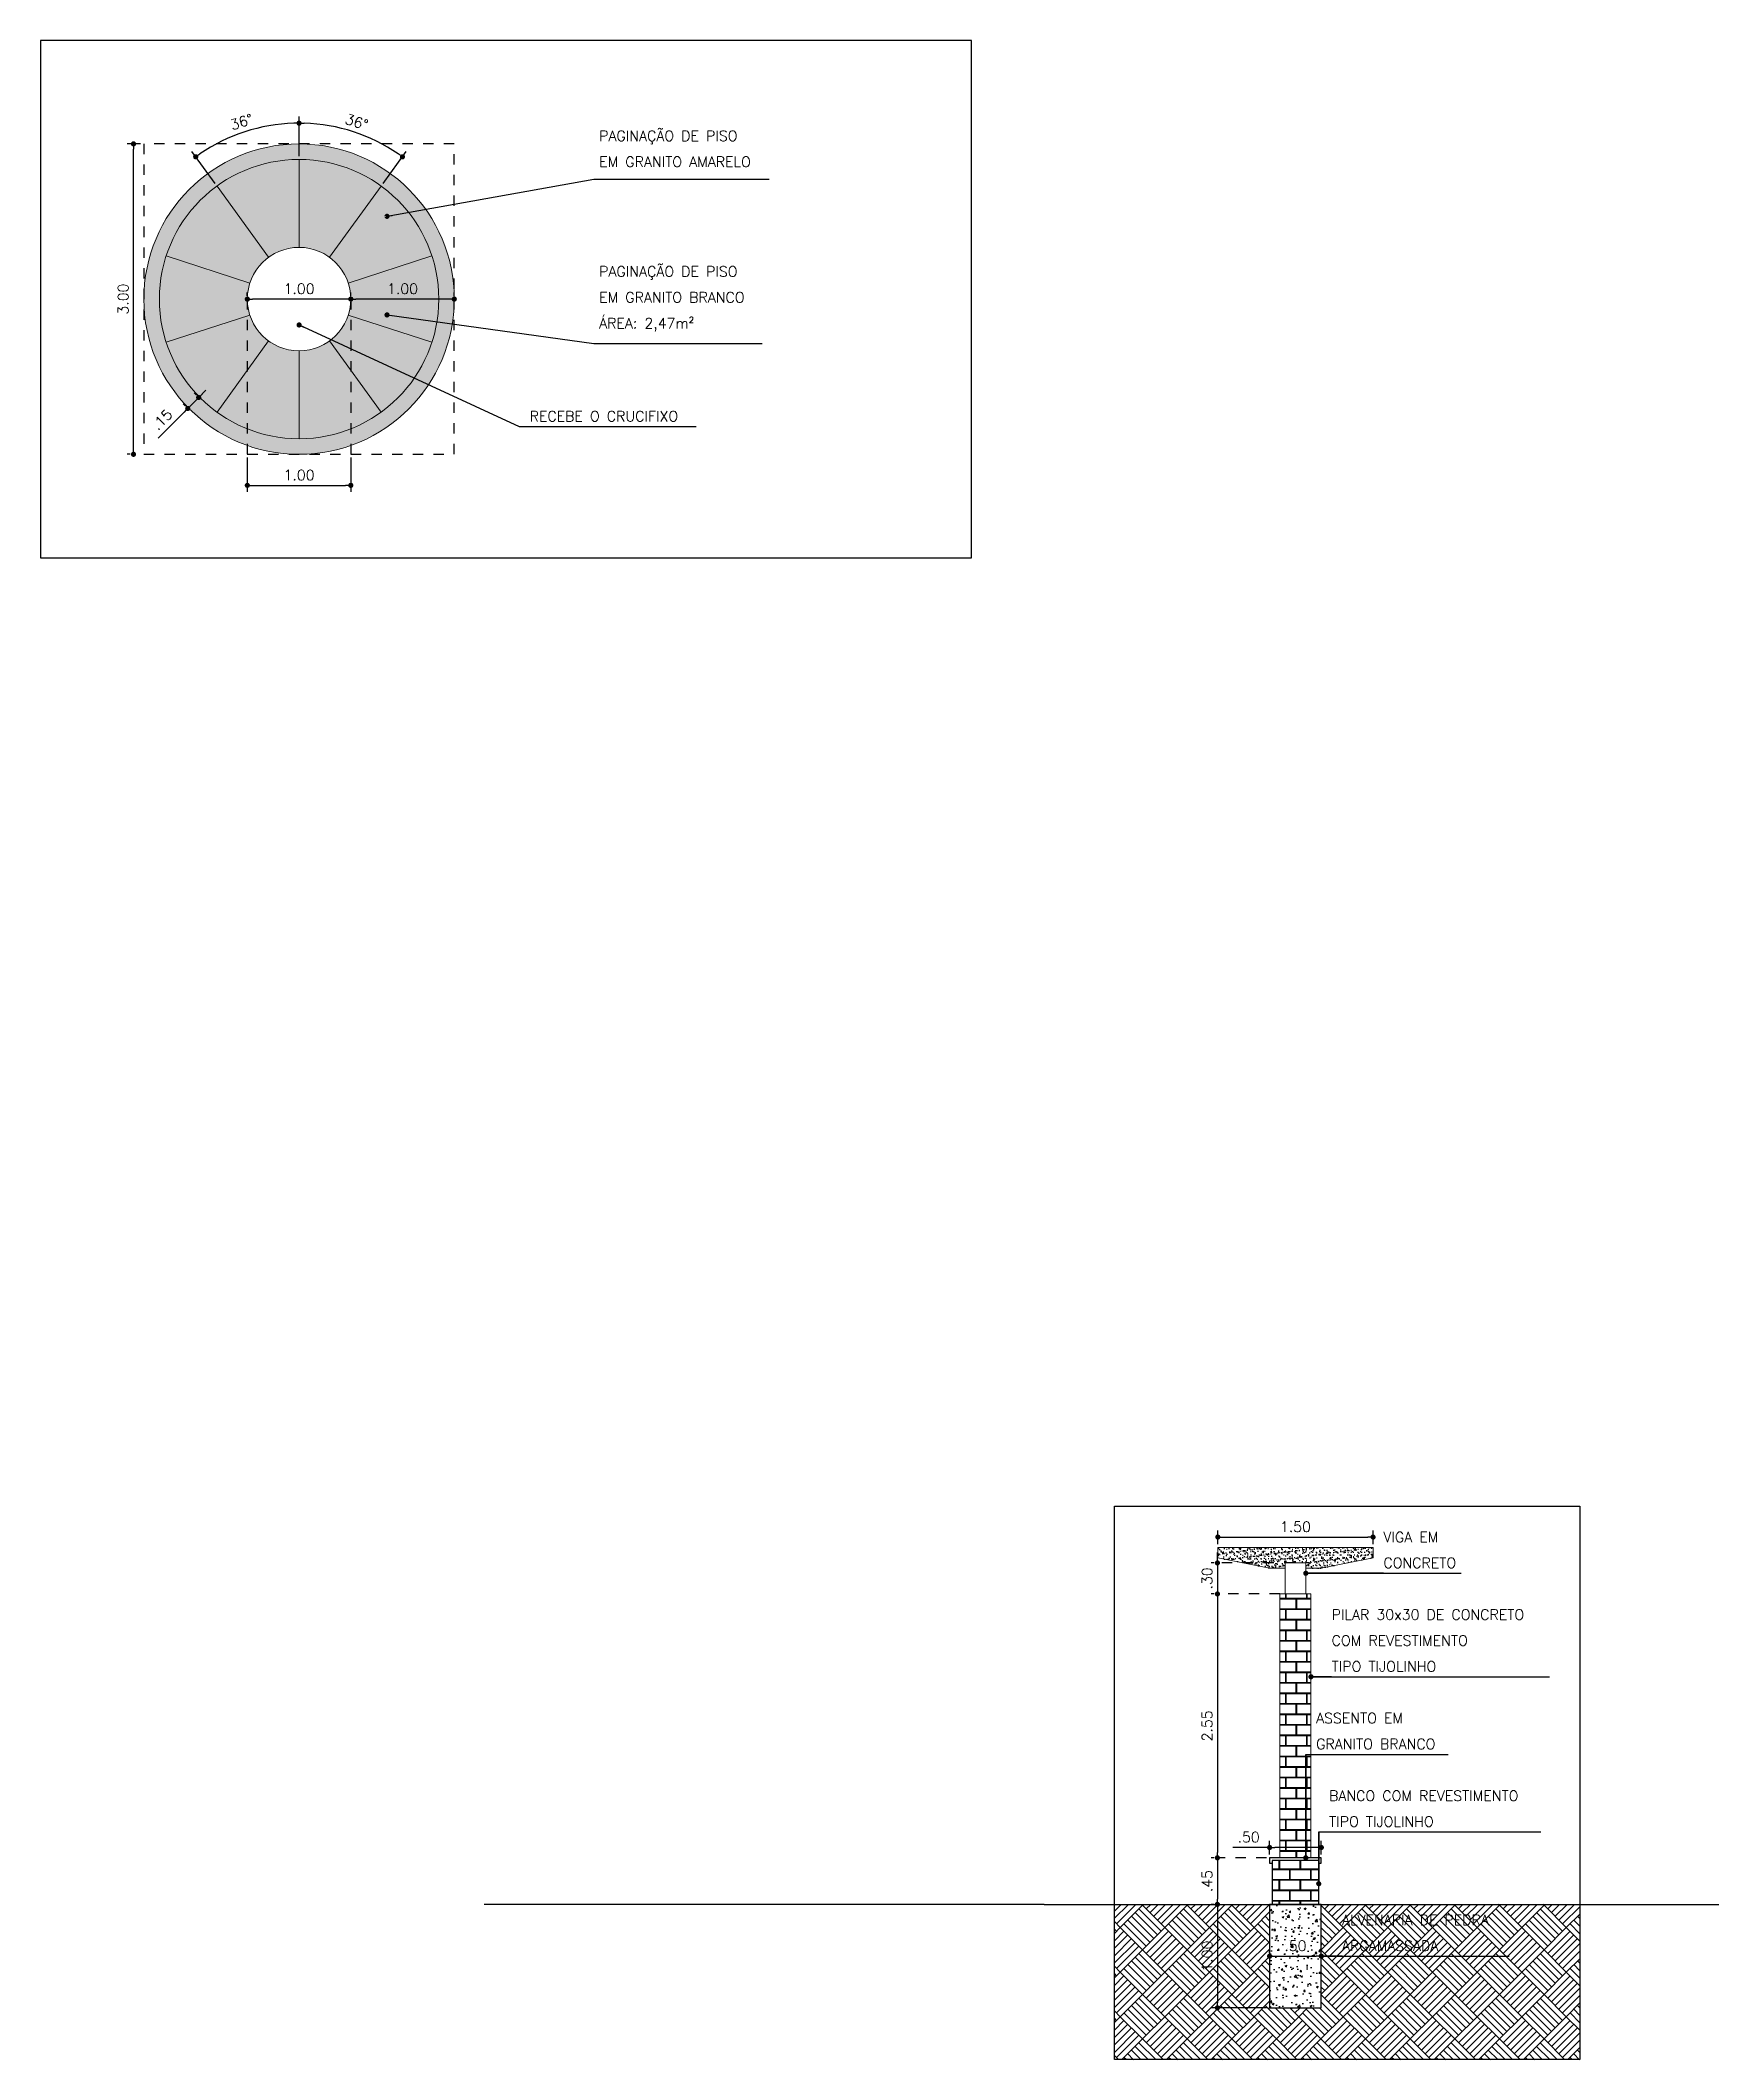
# Model space of a CAD drawing. Extents: x 387222 to 388513, y 9633222 to 9634061.
# Drawn here: x 387627.52 to 387643.68, y 9633446.13 to 9633465.64 of the extents above; entities that cross this region are included whole.
import ezdxf

# ---------------------------------------------------------------- set-up
doc = ezdxf.new("R2010")
doc.units = 0
doc.header["$LTSCALE"] = 0.049213
doc.header["$PDSIZE"] = -2.5
doc.linetypes.add('ACAD_PROJEÇÃO', pattern=[0.2, 0.1, -0.1])
doc.layers.get('Defpoints').update_dxf_attribs({"color": 8})
for name, color, linetype in [('AI-Cotas', 12, 'Continuous'), ('ARQ_VISTA01', 7, 'Continuous'), ('BANCO', 2, 'Continuous'), ('HACH', 8, 'Continuous'), ('HATCH CINZA SÓLIDO', 9, 'Continuous'), ('LIMESTONE', 8, 'Continuous'), ('P02', 31, 'Continuous'), ('P6', 4, 'Continuous'), ('PROJEÇÃO', 8, 'ACAD_PROJEÇÃO')]:
    doc.layers.add(name, color=color, linetype=linetype)
for name, color, linetype, lineweight in [('ARQ_PISO', 7, 'Continuous', 13), ('PERGOLA', 2, 'Continuous', 13), ('PILAR', 4, 'Continuous', 13), ('VIGA', 6, 'Continuous', 13)]:
    doc.layers.add(name, color=color, linetype=linetype, lineweight=lineweight)
doc.styles.add('RS50', font='romans.shx', dxfattribs={"height": 0.1})
doc.dimstyles.new('Cota 50', dxfattribs={"dimscale": 0.05, "dimtxt": 0.1, "dimasz": 1, "dimexe": 1.25, "dimexo": 0.625, "dimgap": 1, "dimtad": 1, "dimzin": 4, "dimdsep": 46, "dimtxsty": 'RS50', "dimblk": 'DOT', "dimcen": 0.1, "dimclrd": 12, "dimclre": 12, "dimclrt": 2, "dimadec": 0, "dimazin": 0, "dimtfac": 1, "dimtix": 1, "dimtmove": 0, "dimatfit": 3, "dimldrblk": 'DOT', "dimfxl": 1.25, "dimarcsym": 0})

# ---------------------------------------------------------------- blocks, each defined once
blk = doc.blocks.new('_Dot')
at = {"color": 0, "linetype": 'ByBlock', "lineweight": -2}
blk.add_line((-0.5, 0), (-1, 0), dxfattribs=at)
at = {"color": 0, "linetype": 'ByBlock', "const_width": 0.5}
blk.add_lwpolyline([(-0.25, 0, 1), (0.25, 0, 1)], format="xyb", close=True, dxfattribs=at)
blk = doc.blocks.new('*D261')
at = {"layer": 'AI-Cotas', "color": 12, "lineweight": -2, "transparency": 16777216}
for p, q in [((387638.895, 9633450.98), (387638.895, 9633451.03)), ((387638.864, 9633450.93), (387638.833, 9633450.93)), ((387638.895, 9633450.93), (387638.895, 9633450.63)), ((387638.864, 9633450.63), (387638.833, 9633450.63)), ((387638.895, 9633450.58), (387638.895, 9633450.53))]:
    blk.add_line(p, q, dxfattribs=at)
at = {"layer": 'Defpoints', "color": 0, "transparency": 16777216}
for p in [(387638.895, 9633450.93), (387638.895, 9633450.63), (387638.895, 9633450.63)]:
    blk.add_point(p, dxfattribs=at)
at = {"layer": 'AI-Cotas', "color": 12, "lineweight": -2, "transparency": 16777216, "xscale": 0.05, "yscale": 0.05, "zscale": 0.05}
for p, rotation in [((387638.895, 9633450.93), 270), ((387638.895, 9633450.63), 90)]:
    blk.add_blockref('_Dot', p, dxfattribs=dict(at, rotation=rotation))
at = {"layer": 'AI-Cotas', "color": 2, "transparency": 16777216, "insert": (387638.795, 9633450.78), "char_height": 0.1, "attachment_point": 5, "rotation": 90, "style": 'RS50'}
blk.add_mtext('.30', dxfattribs=at)
blk = doc.blocks.new('*D262')
at = {"layer": 'AI-Cotas', "color": 12, "lineweight": -2, "transparency": 16777216}
for p, q in [((387638.864, 9633450.63), (387638.833, 9633450.63)), ((387638.895, 9633450.58), (387638.895, 9633448.13)), ((387638.864, 9633448.08), (387638.833, 9633448.08))]:
    blk.add_line(p, q, dxfattribs=at)
at = {"layer": 'Defpoints', "color": 0, "transparency": 16777216}
for p in [(387638.895, 9633450.63), (387638.895, 9633448.08), (387638.895, 9633448.08)]:
    blk.add_point(p, dxfattribs=at)
at = {"layer": 'AI-Cotas', "color": 12, "lineweight": -2, "transparency": 16777216, "xscale": 0.05, "yscale": 0.05, "zscale": 0.05}
for p, rotation in [((387638.895, 9633450.63), 90), ((387638.895, 9633448.08), 270)]:
    blk.add_blockref('_Dot', p, dxfattribs=dict(at, rotation=rotation))
at = {"layer": 'AI-Cotas', "color": 2, "transparency": 16777216, "insert": (387638.795, 9633449.355), "char_height": 0.1, "attachment_point": 5, "rotation": 90, "style": 'RS50'}
blk.add_mtext('2.55', dxfattribs=at)
blk = doc.blocks.new('*D263')
at = {"layer": 'AI-Cotas', "color": 12, "lineweight": -2, "transparency": 16777216}
for p, q in [((387638.864, 9633448.08), (387638.833, 9633448.08)), ((387638.895, 9633448.03), (387638.895, 9633447.68)), ((387638.864, 9633447.63), (387638.833, 9633447.63))]:
    blk.add_line(p, q, dxfattribs=at)
at = {"layer": 'Defpoints', "color": 0, "transparency": 16777216}
for p in [(387638.895, 9633448.08), (387638.895, 9633447.63), (387638.895, 9633447.63)]:
    blk.add_point(p, dxfattribs=at)
at = {"layer": 'AI-Cotas', "color": 12, "lineweight": -2, "transparency": 16777216, "xscale": 0.05, "yscale": 0.05, "zscale": 0.05}
for p, rotation in [((387638.895, 9633448.08), 90), ((387638.895, 9633447.63), 270)]:
    blk.add_blockref('_Dot', p, dxfattribs=dict(at, rotation=rotation))
at = {"layer": 'AI-Cotas', "color": 2, "transparency": 16777216, "insert": (387638.795, 9633447.855), "char_height": 0.1, "attachment_point": 5, "rotation": 90, "style": 'RS50'}
blk.add_mtext('.45', dxfattribs=at)
blk = doc.blocks.new('*D269')
at = {"layer": 'AI-Cotas', "color": 12, "lineweight": -2, "transparency": 16777216}
for p, q in [((387639.399, 9633448.18), (387639.045, 9633448.18)), ((387639.399, 9633448.111), (387639.399, 9633448.243)), ((387639.849, 9633448.18), (387639.449, 9633448.18)), ((387639.899, 9633448.111), (387639.899, 9633448.243))]:
    blk.add_line(p, q, dxfattribs=at)
at = {"layer": 'Defpoints', "color": 0, "transparency": 16777216}
for p in [(387639.399, 9633448.08), (387639.899, 9633448.18), (387639.899, 9633448.08)]:
    blk.add_point(p, dxfattribs=at)
at = {"layer": 'AI-Cotas', "color": 12, "lineweight": -2, "transparency": 16777216, "xscale": 0.05, "yscale": 0.05, "zscale": 0.05, "rotation": 180}
blk.add_blockref('_Dot', (387639.399, 9633448.18), dxfattribs=at)
at = {"layer": 'AI-Cotas', "color": 12, "lineweight": -2, "transparency": 16777216, "xscale": 0.05, "yscale": 0.05, "zscale": 0.05}
blk.add_blockref('_Dot', (387639.899, 9633448.18), dxfattribs=at)
at = {"layer": 'AI-Cotas', "color": 2, "transparency": 16777216, "insert": (387639.197, 9633448.28), "char_height": 0.1, "attachment_point": 5, "style": 'RS50'}
blk.add_mtext('.50', dxfattribs=at)
blk = doc.blocks.new('*D480')
at = {"layer": 'AI-Cotas', "color": 12, "lineweight": -2, "transparency": 16777216}
for p, q in [((387628.489, 9633464.643), (387628.358, 9633464.643)), ((387628.42, 9633461.693), (387628.42, 9633464.593)), ((387628.389, 9633461.643), (387628.358, 9633461.643))]:
    blk.add_line(p, q, dxfattribs=at)
at = {"layer": 'Defpoints', "color": 0, "transparency": 16777216}
for p in [(387628.42, 9633464.643), (387628.52, 9633464.643), (387628.42, 9633461.643)]:
    blk.add_point(p, dxfattribs=at)
at = {"layer": 'AI-Cotas', "color": 12, "lineweight": -2, "transparency": 16777216, "xscale": 0.05, "yscale": 0.05, "zscale": 0.05}
for p, rotation in [((387628.42, 9633464.643), 90), ((387628.42, 9633461.643), 270)]:
    blk.add_blockref('_Dot', p, dxfattribs=dict(at, rotation=rotation))
at = {"layer": 'AI-Cotas', "color": 2, "transparency": 16777216, "insert": (387628.32, 9633463.143), "char_height": 0.1, "attachment_point": 5, "rotation": 90, "style": 'RS50'}
blk.add_mtext('3.00', dxfattribs=at)
blk = doc.blocks.new('*D484')
at = {"layer": 'AI-Cotas', "color": 12, "lineweight": -2, "transparency": 16777216}
for p, q in [((387630.02, 9633464.524), (387630.02, 9633464.906)), ((387629.208, 9633464.261), (387628.984, 9633464.569))]:
    blk.add_line(p, q, dxfattribs=at)
blk.add_arc((387630.02, 9633463.143), 1.7, 91.6852, 124.3148, dxfattribs=at)
at = {"layer": 'Defpoints', "color": 0, "transparency": 16777216}
for p in [(387629.667, 9633464.806), (387630.02, 9633464.493), (387629.227, 9633464.235), (387630.814, 9633462.051), (387630.02, 9633461.793)]:
    blk.add_point(p, dxfattribs=at)
at = {"layer": 'AI-Cotas', "color": 12, "lineweight": -2, "transparency": 16777216, "xscale": 0.05, "yscale": 0.05, "zscale": 0.05}
for p, rotation in [((387630.02, 9633464.843), 0.8426153606198089), ((387629.021, 9633464.518), 215.1573846427674)]:
    blk.add_blockref('_Dot', p, dxfattribs=dict(at, rotation=rotation))
at = {"layer": 'AI-Cotas', "color": 2, "transparency": 16777216, "insert": (387629.464, 9633464.855), "char_height": 0.1, "attachment_point": 5, "rotation": 18, "style": 'RS50'}
blk.add_mtext('36°', dxfattribs=at)
blk = doc.blocks.new('*D483')
at = {"layer": 'AI-Cotas', "color": 12, "lineweight": -2, "transparency": 16777216}
for p, q in [((387630.02, 9633464.524), (387630.02, 9633464.906)), ((387630.832, 9633464.261), (387631.056, 9633464.569))]:
    blk.add_line(p, q, dxfattribs=at)
blk.add_arc((387630.02, 9633463.143), 1.7, 55.6852, 88.3148, dxfattribs=at)
at = {"layer": 'Defpoints', "color": 0, "transparency": 16777216}
for p in [(387630.711, 9633464.696), (387630.02, 9633464.493), (387630.814, 9633464.235), (387629.227, 9633462.051), (387630.02, 9633461.793)]:
    blk.add_point(p, dxfattribs=at)
at = {"layer": 'AI-Cotas', "color": 12, "lineweight": -2, "transparency": 16777216, "xscale": 0.05, "yscale": 0.05, "zscale": 0.05}
for p, rotation in [((387630.02, 9633464.843), 179.1573846380892), ((387631.019, 9633464.518), 324.8426153803704)]:
    blk.add_blockref('_Dot', p, dxfattribs=dict(at, rotation=rotation))
at = {"layer": 'AI-Cotas', "color": 2, "transparency": 16777216, "insert": (387630.576, 9633464.855), "char_height": 0.1, "attachment_point": 5, "rotation": 342, "style": 'RS50'}
blk.add_mtext('36°', dxfattribs=at)
blk = doc.blocks.new('*D485')
at = {"layer": 'AI-Cotas', "color": 12, "lineweight": -2, "transparency": 16777216}
for p, q in [((387629.52, 9633461.612), (387629.52, 9633461.281)), ((387630.52, 9633461.612), (387630.52, 9633461.281)), ((387629.57, 9633461.343), (387630.47, 9633461.343))]:
    blk.add_line(p, q, dxfattribs=at)
at = {"layer": 'Defpoints', "color": 0, "transparency": 16777216}
for p in [(387629.52, 9633461.643), (387630.52, 9633461.643), (387630.52, 9633461.343)]:
    blk.add_point(p, dxfattribs=at)
at = {"layer": 'AI-Cotas', "color": 12, "lineweight": -2, "transparency": 16777216, "xscale": 0.05, "yscale": 0.05, "zscale": 0.05, "rotation": 180}
blk.add_blockref('_Dot', (387629.52, 9633461.343), dxfattribs=at)
at = {"layer": 'AI-Cotas', "color": 12, "lineweight": -2, "transparency": 16777216, "xscale": 0.05, "yscale": 0.05, "zscale": 0.05}
blk.add_blockref('_Dot', (387630.52, 9633461.343), dxfattribs=at)
at = {"layer": 'AI-Cotas', "color": 2, "transparency": 16777216, "insert": (387630.02, 9633461.443), "char_height": 0.1, "attachment_point": 5, "style": 'RS50'}
blk.add_mtext('1.00', dxfattribs=at)
blk = doc.blocks.new('*D486')
at = {"layer": 'AI-Cotas', "color": 12, "lineweight": -2, "transparency": 16777216}
for p, q in [((387628.922, 9633462.108), (387628.899, 9633462.13)), ((387629.05, 9633462.192), (387628.944, 9633462.086)), ((387629.028, 9633462.214), (387629.006, 9633462.236)), ((387629.085, 9633462.227), (387629.12, 9633462.262)), ((387628.908, 9633462.05), (387628.657, 9633461.799))]:
    blk.add_line(p, q, dxfattribs=at)
at = {"layer": 'Defpoints', "color": 0, "transparency": 16777216}
for p in [(387629.05, 9633462.192), (387628.944, 9633462.086), (387628.944, 9633462.086)]:
    blk.add_point(p, dxfattribs=at)
at = {"layer": 'AI-Cotas', "color": 12, "lineweight": -2, "transparency": 16777216, "xscale": 0.05, "yscale": 0.05, "zscale": 0.05}
for p, rotation in [((387628.944, 9633462.086), 44.99999999977408), ((387629.05, 9633462.192), 224.999999999774)]:
    blk.add_blockref('_Dot', p, dxfattribs=dict(at, rotation=rotation))
at = {"layer": 'AI-Cotas', "color": 2, "transparency": 16777216, "insert": (387628.695, 9633461.978), "char_height": 0.1, "attachment_point": 5, "rotation": 45, "style": 'RS50'}
blk.add_mtext('.15', dxfattribs=at)
blk = doc.blocks.new('*D573')
at = {"layer": 'AI-Cotas', "color": 12, "lineweight": -2, "transparency": 16777216}
for p, q in [((387630.52, 9633463.174), (387630.52, 9633463.206)), ((387631.47, 9633463.143), (387630.57, 9633463.143)), ((387631.52, 9633463.174), (387631.52, 9633463.206))]:
    blk.add_line(p, q, dxfattribs=at)
at = {"layer": 'Defpoints', "color": 0, "transparency": 16777216}
for p in [(387630.52, 9633463.143), (387630.52, 9633463.143), (387631.52, 9633463.143)]:
    blk.add_point(p, dxfattribs=at)
at = {"layer": 'AI-Cotas', "color": 12, "lineweight": -2, "transparency": 16777216, "xscale": 0.05, "yscale": 0.05, "zscale": 0.05, "rotation": 180}
blk.add_blockref('_Dot', (387630.52, 9633463.143), dxfattribs=at)
at = {"layer": 'AI-Cotas', "color": 12, "lineweight": -2, "transparency": 16777216, "xscale": 0.05, "yscale": 0.05, "zscale": 0.05}
blk.add_blockref('_Dot', (387631.52, 9633463.143), dxfattribs=at)
at = {"layer": 'AI-Cotas', "color": 2, "transparency": 16777216, "insert": (387631.02, 9633463.243), "char_height": 0.1, "attachment_point": 5, "style": 'RS50'}
blk.add_mtext('1.00', dxfattribs=at)
blk = doc.blocks.new('*D574')
at = {"layer": 'AI-Cotas', "color": 12, "lineweight": -2, "transparency": 16777216}
for p, q in [((387629.52, 9633463.174), (387629.52, 9633463.206)), ((387630.47, 9633463.143), (387629.57, 9633463.143)), ((387630.52, 9633463.174), (387630.52, 9633463.206))]:
    blk.add_line(p, q, dxfattribs=at)
at = {"layer": 'Defpoints', "color": 0, "transparency": 16777216}
for p in [(387629.52, 9633463.143), (387629.52, 9633463.143), (387630.52, 9633463.143)]:
    blk.add_point(p, dxfattribs=at)
at = {"layer": 'AI-Cotas', "color": 12, "lineweight": -2, "transparency": 16777216, "xscale": 0.05, "yscale": 0.05, "zscale": 0.05, "rotation": 180}
blk.add_blockref('_Dot', (387629.52, 9633463.143), dxfattribs=at)
at = {"layer": 'AI-Cotas', "color": 12, "lineweight": -2, "transparency": 16777216, "xscale": 0.05, "yscale": 0.05, "zscale": 0.05}
blk.add_blockref('_Dot', (387630.52, 9633463.143), dxfattribs=at)
at = {"layer": 'AI-Cotas', "color": 2, "transparency": 16777216, "insert": (387630.02, 9633463.243), "char_height": 0.1, "attachment_point": 5, "style": 'RS50'}
blk.add_mtext('1.00', dxfattribs=at)
blk = doc.blocks.new('*D603')
at = {"layer": 'AI-Cotas', "color": 12, "lineweight": -2, "transparency": 16777216}
for p, q in [((387638.899, 9633451.111), (387638.899, 9633451.243)), ((387638.949, 9633451.18), (387640.349, 9633451.18)), ((387640.399, 9633451.111), (387640.399, 9633451.243))]:
    blk.add_line(p, q, dxfattribs=at)
at = {"layer": 'Defpoints', "color": 0, "transparency": 16777216}
for p in [(387640.399, 9633451.18), (387638.899, 9633451.08), (387640.399, 9633451.08)]:
    blk.add_point(p, dxfattribs=at)
at = {"layer": 'AI-Cotas', "color": 12, "lineweight": -2, "transparency": 16777216, "xscale": 0.05, "yscale": 0.05, "zscale": 0.05, "rotation": 180}
blk.add_blockref('_Dot', (387638.899, 9633451.18), dxfattribs=at)
at = {"layer": 'AI-Cotas', "color": 12, "lineweight": -2, "transparency": 16777216, "xscale": 0.05, "yscale": 0.05, "zscale": 0.05}
blk.add_blockref('_Dot', (387640.399, 9633451.18), dxfattribs=at)
at = {"layer": 'AI-Cotas', "color": 2, "transparency": 16777216, "insert": (387639.649, 9633451.28), "char_height": 0.1, "attachment_point": 5, "style": 'RS50'}
blk.add_mtext('1.50', dxfattribs=at)
blk = doc.blocks.new('*D624')
at = {"layer": 'AI-Cotas', "color": 12, "lineweight": -2, "transparency": 16777216}
for p, q in [((387638.864, 9633447.63), (387638.833, 9633447.63)), ((387638.895, 9633447.58), (387638.895, 9633446.68)), ((387639.368, 9633446.63), (387638.833, 9633446.63))]:
    blk.add_line(p, q, dxfattribs=at)
at = {"layer": 'Defpoints', "color": 0, "transparency": 16777216}
for p in [(387638.895, 9633447.63), (387638.895, 9633446.63), (387639.399, 9633446.63)]:
    blk.add_point(p, dxfattribs=at)
at = {"layer": 'AI-Cotas', "color": 12, "lineweight": -2, "transparency": 16777216, "xscale": 0.05, "yscale": 0.05, "zscale": 0.05}
for p, rotation in [((387638.895, 9633447.63), 90), ((387638.895, 9633446.63), 270)]:
    blk.add_blockref('_Dot', p, dxfattribs=dict(at, rotation=rotation))
at = {"layer": 'AI-Cotas', "color": 2, "transparency": 16777216, "insert": (387638.795, 9633447.13), "char_height": 0.1, "attachment_point": 5, "rotation": 90, "style": 'RS50'}
blk.add_mtext('1.00', dxfattribs=at)
blk = doc.blocks.new('*D625')
at = {"layer": 'AI-Cotas', "color": 12, "lineweight": -2, "transparency": 16777216}
for p, q in [((387639.399, 9633447.161), (387639.399, 9633447.193)), ((387639.449, 9633447.13), (387639.849, 9633447.13)), ((387639.899, 9633447.161), (387639.899, 9633447.193))]:
    blk.add_line(p, q, dxfattribs=at)
at = {"layer": 'Defpoints', "color": 0, "transparency": 16777216}
for p in [(387639.399, 9633447.13), (387639.899, 9633447.13), (387639.899, 9633447.13)]:
    blk.add_point(p, dxfattribs=at)
at = {"layer": 'AI-Cotas', "color": 12, "lineweight": -2, "transparency": 16777216, "xscale": 0.05, "yscale": 0.05, "zscale": 0.05, "rotation": 180}
blk.add_blockref('_Dot', (387639.399, 9633447.13), dxfattribs=at)
at = {"layer": 'AI-Cotas', "color": 12, "lineweight": -2, "transparency": 16777216, "xscale": 0.05, "yscale": 0.05, "zscale": 0.05}
blk.add_blockref('_Dot', (387639.899, 9633447.13), dxfattribs=at)
at = {"layer": 'AI-Cotas', "color": 2, "transparency": 16777216, "insert": (387639.649, 9633447.23), "char_height": 0.1, "attachment_point": 5, "style": 'RS50'}
blk.add_mtext('.50', dxfattribs=at)

msp = doc.modelspace()

# ---------------------------------------------------------------- hatches: boundary and pattern name
at = {"layer": 'ARQ_VISTA01'}
h = msp.add_hatch(dxfattribs=at)
h.set_pattern_fill('AR-B816C', color=256, scale=0.0005)
h.paths.add_polyline_path([(387639.499, 9633448.08), (387639.799, 9633448.08), (387639.799, 9633450.63), (387639.499, 9633450.63)])
h = msp.add_hatch(dxfattribs=at)
h.set_pattern_fill('AR-B816C', color=256, scale=0.0005)
h.set_pattern_definition([(0, (387536.98331, 9633543.67502), (0.1016, 0.1016), [0.1984375, -0.0047625]), (0, (387536.88171, 9633543.67978), (0.1016, 0.1016), [0.1984375, -0.0047625]), (90, (387536.98331, 9633543.67502), (-0.1016, 0.1016), [-0.1063625, 0.0968375]), (90, (387536.97855, 9633543.67502), (-0.1016, 0.1016), [-0.1063625, 0.0968375])])
h.paths.add_polyline_path([(387639.874, 9633447.63), (387639.874, 9633448.055), (387639.424, 9633448.055), (387639.424, 9633447.63)])
at = {"layer": 'HACH'}
h = msp.add_hatch(dxfattribs=at)
h.set_pattern_fill('AR-SAND', color=256, scale=0.001, style=0)
h.set_pattern_definition([(37.5, (20, 0), (-0.00160003129598, 0.04894132373293), [0, -0.038608, 0, -0.04318, 0, -0.041275]), (7.5, (20, 0), (0.0449523283138, 0.07168251005684), [0, -0.020828, 0, -0.034798, 0, -0.013335]), (327.5, (19.96876, 0), (0.07909923702415, 0.00014371846785), [0, -0.0127, 0, -0.04572, 0, -0.05969]), (317.5, (19.96876, 0), (0.07635564524723, 0.0222929323257), [0, -0.00635, 0, -0.029972, 0, -0.03429])])
h.paths.add_polyline_path([(387640.399, 9633451.08), (387638.899, 9633451.08), (387638.899, 9633450.98), (387639.399, 9633450.88), (387639.549, 9633450.88), (387639.549, 9633450.93), (387639.749, 9633450.93), (387639.749, 9633450.88), (387639.899, 9633450.88), (387640.399, 9633450.98)])
h = msp.add_hatch(dxfattribs=at)
h.set_pattern_fill('AR-PARQ1', color=256, scale=0.001, angle=45)
h.set_pattern_definition([(135, (20, 0), (-0.431052293811, 3e-17), [0.3048, -0.3048]), (135, (20.03592, 0.03592), (-0.431052293811, 3e-17), [0.3048, -0.3048]), (135, (20.07184, 0.07184), (-0.431052293811, 3e-17), [0.3048, -0.3048]), (135, (20.10776, 0.10776), (-0.431052293811, 3e-17), [0.3048, -0.3048]), (135, (20.14368, 0.14368), (-0.431052293811, 3e-17), [0.3048, -0.3048]), (135, (20.1796, 0.1796), (-0.431052293811, 3e-17), [0.3048, -0.3048]), (135, (20.21553, 0.21553), (-0.431052293811, 3e-17), [0.3048, -0.3048]), (45, (19.78447, 0.21553), (0.431052293811, -3e-17), [0.3048, -0.3048]), (45, (19.74855, 0.25145), (0.431052293811, -3e-17), [0.3048, -0.3048]), (45, (19.71263, 0.28737), (0.431052293811, -3e-17), [0.3048, -0.3048]), (45, (19.6767, 0.3233), (0.431052293811, -3e-17), [0.3048, -0.3048]), (45, (19.6408, 0.3592), (0.431052293811, -3e-17), [0.3048, -0.3048]), (45, (19.60487, 0.39513), (0.431052293811, -3e-17), [0.3048, -0.3048]), (45, (19.56895, 0.43105), (0.431052293811, -3e-17), [0.3048, -0.3048])])
h.paths.add_polyline_path([(387642.399, 9633447.63), (387639.899, 9633447.63), (387639.899, 9633446.63), (387639.399, 9633446.63), (387639.399, 9633447.63), (387637.899, 9633447.63), (387637.899, 9633446.13), (387642.399, 9633446.13)])
at = {"layer": 'HATCH CINZA SÓLIDO'}
h = msp.add_hatch(dxfattribs=at)
h.set_pattern_fill('AR-CONC', color=256, scale=0.001, style=0)
h.set_pattern_definition([(50, (387639.39933, 9633446.63013), (0.182185, -0.01594), [0.01905, -0.20955]), (355, (387639.39933, 9633446.63013), (-0.035243, 0.191057), [0.01524, -0.16764]), (100.451, (387639.41451, 9633446.6288), (0.146943, 0.175117), [0.01619, -0.17809]), (46.184, (387639.39933, 9633446.68093), (0.27108, -0.04204), [0.028575, -0.314325]), (96.636, (387639.42192, 9633446.67743), (0.237404, 0.247426), [0.024285, -0.267135]), (351.184, (387639.39933, 9633446.68093), (0.237405, 0.247425), [0.02286, -0.25146]), (21, (387639.42473, 9633446.66823), (0.151615, -0.102266), [0.01905, -0.20955]), (326, (387639.42473, 9633446.66823), (0.061802, 0.184188), [0.01524, -0.16764]), (71.451, (387639.43736, 9633446.6597), (0.213416, 0.081923), [0.01619, -0.17809]), (37.5, (387639.39933, 9633446.63013), (0.0030886, 0.084555), [0, -0.165608, 0, -0.17018, 0, -0.168275]), (7.5, (387639.39933, 9633446.63013), (0.06682, 0.1001806), [0, -0.097028, 0, -0.161798, 0, -0.064135]), (327.5, (387639.34269, 9633446.63013), (0.1355906, -0.0057287), [0, -0.0635, 0, -0.19812, 0, -0.26289]), (317.5, (387639.31729, 9633446.63013), (0.148129, 0.025426), [0, -0.08255, 0, -0.131572, 0, -0.18669])])
h.paths.add_polyline_path([(387639.899, 9633447.63), (387639.399, 9633447.63), (387639.399, 9633446.63), (387639.899, 9633446.63)])
at = {"layer": 'LIMESTONE'}
h = msp.add_hatch(color=256, dxfattribs=at)
h.dxf.hatch_style = 1
h.paths.add_polyline_path([(387628.736, 9633462.726, 0.158384), (387629.227, 9633462.051), (387629.726, 9633462.739, -0.158384), (387629.544, 9633462.989)])
h.paths.add_polyline_path([(387630.314, 9633462.739, -0.158384), (387630.02, 9633462.643), (387630.02, 9633461.793, 0.158384), (387630.814, 9633462.051)])
h.paths.add_polyline_path([(387630.496, 9633463.298, -0.078702), (387630.52, 9633463.143, -0.078702), (387630.496, 9633462.989), (387631.304, 9633462.726, 0.078702), (387631.37, 9633463.143, 0.078702), (387631.304, 9633463.56)])
h.paths.add_polyline_path([(387630.02, 9633463.643, -0.158384), (387630.314, 9633463.548), (387630.814, 9633464.235, 0.158384), (387630.02, 9633464.493)])
h.paths.add_polyline_path([(387629.544, 9633463.298, -0.158384), (387629.726, 9633463.548), (387629.227, 9633464.235, 0.158384), (387628.736, 9633463.56)])
at = {"layer": 'P02'}
h = msp.add_hatch(color=256, dxfattribs=at)
h.dxf.hatch_style = 1
h.paths.add_polyline_path([(387628.52, 9633463.143, 1), (387631.52, 9633463.143, 1)])
h.paths.add_polyline_path([(387631.37, 9633463.143, -1), (387628.67, 9633463.143, -1)], flags=16)
h.paths.add_polyline_path([(387630.52, 9633463.143, -1), (387629.52, 9633463.143, -1)], flags=0)
h = msp.add_hatch(color=256, dxfattribs=at)
h.dxf.hatch_style = 1
h.paths.add_polyline_path([(387629.227, 9633462.051, 0.158384), (387630.02, 9633461.793), (387630.02, 9633462.643, -0.158384), (387629.726, 9633462.739)])
h.paths.add_polyline_path([(387629.544, 9633462.989, -0.078702), (387629.52, 9633463.143, -0.078702), (387629.544, 9633463.298), (387628.736, 9633463.56, 0.078702), (387628.67, 9633463.143, 0.078702), (387628.736, 9633462.726)])
h.paths.add_polyline_path([(387630.02, 9633464.493, 0.158384), (387629.227, 9633464.235), (387629.726, 9633463.548, -0.158384), (387630.02, 9633463.643)])
h.paths.add_polyline_path([(387630.314, 9633463.548, -0.158384), (387630.496, 9633463.298), (387631.304, 9633463.56, 0.158384), (387630.814, 9633464.235)])
h.paths.add_polyline_path([(387630.814, 9633462.051, 0.158384), (387631.304, 9633462.726), (387630.496, 9633462.989, -0.158384), (387630.314, 9633462.739)])

# ---------------------------------------------------------------- linework, layer by layer
msp.add_lwpolyline([(387637.222, 9633447.63), (387667.795, 9633447.63)])
at = {"layer": 'AI-Cotas'}
for points in [[(387640.499, 9633450.83), (387639.749, 9633450.83)], [(387639.999, 9633449.83), (387639.799, 9633449.83)], [(387639.749, 9633449.08), (387639.749, 9633448.08)], [(387639.874, 9633448.33), (387639.874, 9633447.83)], [(387640.099, 9633447.13), (387639.899, 9633447.13)]]:
    msp.add_lwpolyline(points, dxfattribs=at)
at = {"layer": 'ARQ_PISO'}
for points in [[(387630.02, 9633463.643), (387630.02, 9633464.493)], [(387629.726, 9633463.548), (387629.227, 9633464.235)], [(387630.314, 9633463.548), (387630.814, 9633464.235)], [(387629.544, 9633463.298), (387628.736, 9633463.56)], [(387630.496, 9633463.298), (387631.304, 9633463.56)], [(387629.544, 9633462.989), (387628.736, 9633462.726)], [(387630.496, 9633462.989), (387631.304, 9633462.726)], [(387629.726, 9633462.739), (387629.227, 9633462.051)], [(387630.314, 9633462.739), (387630.814, 9633462.051)], [(387630.02, 9633462.643), (387630.02, 9633461.793)]]:
    msp.add_lwpolyline(points, dxfattribs=at)
for radius in [1.5, 1.35, 0.5]:
    msp.add_circle((387630.02, 9633463.143), radius, dxfattribs=at)
at = {"layer": 'BANCO'}
msp.add_lwpolyline([(387639.874, 9633448.03), (387639.899, 9633448.03), (387639.899, 9633448.08), (387639.399, 9633448.08), (387639.399, 9633448.03), (387639.424, 9633448.03)], dxfattribs=at)
for points in [[(387639.874, 9633447.63), (387639.874, 9633448.055), (387639.424, 9633448.055), (387639.424, 9633447.63)], [(387639.399, 9633446.63), (387639.899, 9633446.63), (387639.899, 9633447.63), (387639.399, 9633447.63)]]:
    msp.add_lwpolyline(points, close=True, dxfattribs=at)
at = {"layer": 'Defpoints'}
for points in [[(387627.52, 9633460.643), (387636.52, 9633460.643), (387636.52, 9633465.643), (387627.52, 9633465.643)], [(387637.899, 9633451.48), (387642.399, 9633451.48), (387642.399, 9633446.13), (387637.899, 9633446.13)]]:
    msp.add_lwpolyline(points, close=True, dxfattribs=at)
at = {"layer": 'P6'}
msp.add_line((387637.222, 9633447.63), (387631.809, 9633447.63), dxfattribs=at)
at = {"layer": 'PERGOLA'}
msp.add_lwpolyline([(387639.549, 9633450.88), (387639.399, 9633450.88), (387638.899, 9633450.98), (387638.899, 9633451.08), (387640.399, 9633451.08), (387640.399, 9633450.98), (387639.899, 9633450.88), (387639.749, 9633450.88)], dxfattribs=at)
at = {"layer": 'PILAR'}
msp.add_lwpolyline([(387639.499, 9633448.08), (387639.499, 9633450.63), (387639.799, 9633450.63), (387639.799, 9633448.08)], dxfattribs=at)
at = {"layer": 'PROJEÇÃO', "ltscale": 10}
msp.add_lwpolyline([(387628.52, 9633461.643), (387631.52, 9633461.643), (387631.52, 9633464.643), (387628.52, 9633464.643)], close=True, dxfattribs=at)
for points in [[(387629.52, 9633463.143), (387629.52, 9633461.643)], [(387630.52, 9633463.143), (387630.52, 9633461.643)]]:
    msp.add_lwpolyline(points, dxfattribs=at)
at = {"layer": 'PROJEÇÃO', "ltscale": 5}
for points in [[(387639.639, 9633450.93), (387638.895, 9633450.93)], [(387639.499, 9633450.63), (387638.895, 9633450.63)], [(387639.37, 9633448.08), (387638.895, 9633448.08)]]:
    msp.add_lwpolyline(points, dxfattribs=at)
at = {"layer": 'VIGA'}
msp.add_lwpolyline([(387639.549, 9633450.63), (387639.549, 9633450.93), (387639.749, 9633450.93), (387639.749, 9633450.63)], dxfattribs=at)

# ---------------------------------------------------------------- texts
at = {"layer": 'AI-Cotas', "char_height": 0.1, "style": 'RS50'}
for s, insert, attachment_point in [('\\pxsm1.5;PAGINAÇÃO DE PISO\\PEM GRANITO AMARELO', (387632.92, 9633464.77), 1), ('\\pxsm1.5;PAGINAÇÃO DE PISO\\PEM GRANITO BRANCO\\PÁREA: 2,47m²', (387632.92, 9633463.46), 1), ('RECEBE O CRUCIFIXO', (387632.248, 9633462.061), 1), ('\\pxsm1.5;VIGA EM\\PCONCRETO', (387640.499, 9633450.88), 7), ('\\pxsm1.5;PILAR 30x30 DE CONCRETO\\PCOM REVESTIMENTO\\PTIPO TIJOLINHO', (387639.999, 9633449.88), 7), ('\\pxsm1.5;ASSENTO EM\\PGRANITO BRANCO', (387639.849, 9633449.13), 7), ('\\pxsm1.5;BANCO COM REVESTIMENTO\\PTIPO TIJOLINHO', (387639.974, 9633448.38), 7), ('\\pxsm1.5;ALVENARIA DE PEDRA\\PARGAMASSADA', (387640.099, 9633447.18), 7)]:
    msp.add_mtext(s, dxfattribs=dict(at, insert=insert, attachment_point=attachment_point))

# ---------------------------------------------------------------- dimensions: what is measured, and where the dimension line sits
at = {"layer": 'AI-Cotas'}
for base, line1, line2, picture, middle in [((387629.667, 9633464.806), ((387630.02, 9633464.493), (387630.02, 9633461.793)), ((387629.227, 9633464.235), (387630.814, 9633462.051)), '*D484', (387629.464, 9633464.855)), ((387630.711, 9633464.696), ((387630.814, 9633464.235), (387629.227, 9633462.051)), ((387630.02, 9633464.493), (387630.02, 9633461.793)), '*D483', (387630.576, 9633464.855))]:
    dim = msp.add_angular_dim_2l(base=base, line1=line1, line2=line2, dimstyle='Cota 50', dxfattribs=at)
    dim.commit()
    dim.dimension.update_dxf_attribs({"geometry": picture, "text_midpoint": middle})
for base, p1, p2, angle, picture, middle in [((387628.42, 9633464.643), (387628.42, 9633461.643), (387628.52, 9633464.643), 90, '*D480', (387628.32, 9633463.143)), ((387630.52, 9633463.143), (387631.52, 9633463.143), (387630.52, 9633463.143), 180, '*D573', (387631.02, 9633463.243)), ((387638.895, 9633450.63), (387638.895, 9633450.93), (387638.895, 9633450.63), 90, '*D261', (387638.795, 9633450.78)), ((387638.895, 9633448.08), (387638.895, 9633450.63), (387638.895, 9633448.08), 90, '*D262', (387638.795, 9633449.355)), ((387638.895, 9633447.63), (387638.895, 9633448.08), (387638.895, 9633447.63), 90, '*D263', (387638.795, 9633447.855)), ((387638.895, 9633446.63), (387638.895, 9633447.63), (387639.399, 9633446.63), 90, '*D624', (387638.795, 9633447.13))]:
    dim = msp.add_linear_dim(base=base, p1=p1, p2=p2, angle=angle, dimstyle='Cota 50', dxfattribs=at)
    dim.commit()
    dim.dimension.update_dxf_attribs({"geometry": picture, "text_midpoint": middle})
for base, p1, p2, picture, middle in [((387629.52, 9633463.143), (387630.52, 9633463.143), (387629.52, 9633463.143), '*D574', (387630.02, 9633463.243)), ((387630.52, 9633461.343), (387629.52, 9633461.643), (387630.52, 9633461.643), '*D485', (387630.02, 9633461.443)), ((387640.399, 9633451.18), (387638.899, 9633451.08), (387640.399, 9633451.08), '*D603', (387639.649, 9633451.28)), ((387639.899, 9633447.13), (387639.399, 9633447.13), (387639.899, 9633447.13), '*D625', (387639.649, 9633447.23))]:
    dim = msp.add_linear_dim(base=base, p1=p1, p2=p2, dimstyle='Cota 50', dxfattribs=at)
    dim.commit()
    dim.dimension.update_dxf_attribs({"geometry": picture, "text_midpoint": middle})
dim = msp.add_linear_dim(base=(387628.944, 9633462.086), p1=(387629.05, 9633462.192), p2=(387628.944, 9633462.086), angle=45, dimstyle='Cota 50', dxfattribs=at)
dim.commit()
dim.dimension.update_dxf_attribs({"geometry": '*D486', "text_midpoint": (387628.765, 9633461.907), "dimtype": 160})
dim = msp.add_linear_dim(base=(387639.899, 9633448.18), p1=(387639.399, 9633448.08), p2=(387639.899, 9633448.08), dimstyle='Cota 50', dxfattribs=at)
dim.commit()
dim.dimension.update_dxf_attribs({"geometry": '*D269', "text_midpoint": (387639.197, 9633448.18), "dimtype": 160})

# ---------------------------------------------------------------- leaders
at = {"layer": 'AI-Cotas', "annotation_type": 0, "has_hookline": 1, "hookline_direction": 0}
for points, text_width in [([(387630.87, 9633463.943), (387632.87, 9633464.301)], 1.643), ([(387630.02, 9633462.893), (387632.148, 9633461.911), (387632.198, 9633461.911)], 1.61), ([(387630.87, 9633462.99), (387632.87, 9633462.715)], 1.576), ([(387639.749, 9633450.83), (387640.449, 9633450.83)], 0.752), ([(387639.799, 9633449.83), (387639.949, 9633449.83)], 2.105), ([(387639.749, 9633448.08), (387639.749, 9633449.08), (387639.799, 9633449.08)], 1.276), ([(387639.874, 9633447.83), (387639.874, 9633448.33), (387639.924, 9633448.33)], 2.048), ([(387639.899, 9633447.13), (387640.049, 9633447.13)], 1.614)]:
    msp.add_leader(points, dimstyle='Cota 50', dxfattribs=dict(at, text_width=text_width))

doc.saveas('drawing.dxf')
